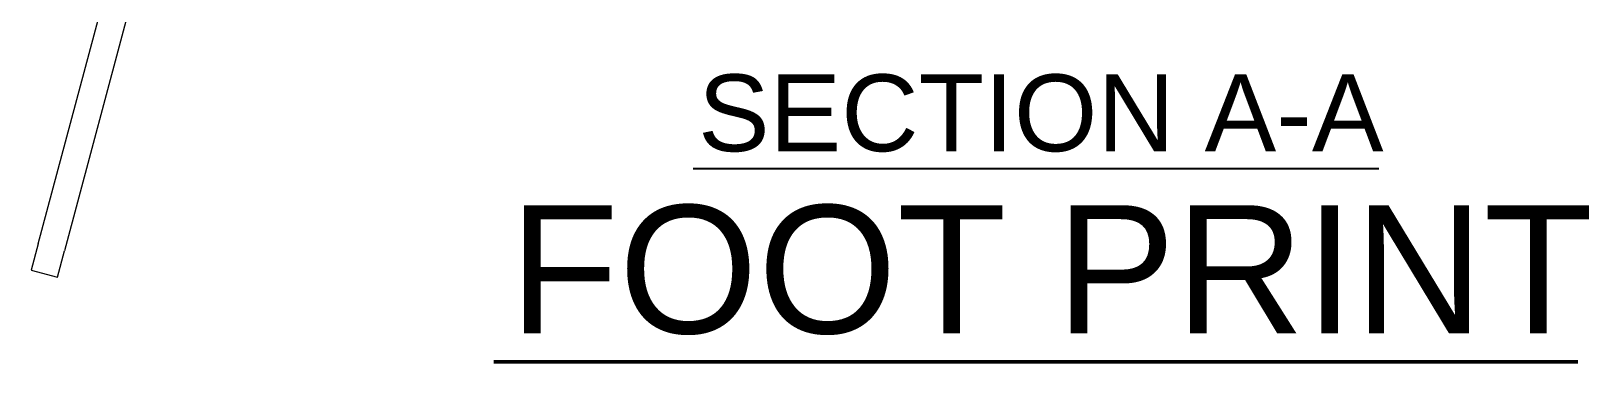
# Model space of a CAD drawing. Header units: inches. Extents: x 15 to 402, y 6 to 258.
# Drawn here: x 183.72 to 212.44, y 154.09 to 160.19 of the extents above; entities that cross this region are included whole.
import ezdxf

# ---------------------------------------------------------------- set-up
doc = ezdxf.new("R2010")
doc.units = ezdxf.units.IN
doc.header["$LTSCALE"] = 12
doc.header["$MEASUREMENT"] = 0
doc.layers.add('Symbol', color=7, linetype='Continuous', lineweight=25)
doc.layers.add('Visible', color=7, linetype='Continuous', lineweight=18)
doc.styles.add('Text Style326', font='arial.ttf')
doc.styles.add('Text Style348', font='arial.ttf')

msp = doc.modelspace()

# ---------------------------------------------------------------- linework, layer by layer
at = {"layer": 'Symbol', "lineweight": 25}
msp.add_line((195.92167, 157.66134), (208.56962, 157.66134), dxfattribs=at)
at = {"layer": 'Symbol', "lineweight": 50}
msp.add_line((192.25219, 154.09381), (212.2391, 154.09381), dxfattribs=at)
at = {"layer": 'Visible'}
for p, q in [((183.84741, 156.26787), (185.14151, 161.0975)), ((185.62447, 160.96809), (184.33037, 156.13846)), ((183.84741, 156.26787), (183.718, 155.78491)), ((184.20096, 155.6555), (184.33037, 156.13846)), ((183.718, 155.78491), (184.20096, 155.6555))]:
    msp.add_line(p, q, dxfattribs=at)

# ---------------------------------------------------------------- texts
at = {"layer": 'Symbol', "attachment_point": 7}
for s, insert, char_height, style in [('SECTION A-A', (196.01456, 157.9562), 1.4159999, 'Text Style348'), ('FOOT PRINT', (192.53565, 154.58569), 2.362205, 'Text Style326')]:
    msp.add_mtext(s, dxfattribs=dict(at, insert=insert, char_height=char_height, style=style))

doc.saveas('drawing.dxf')
